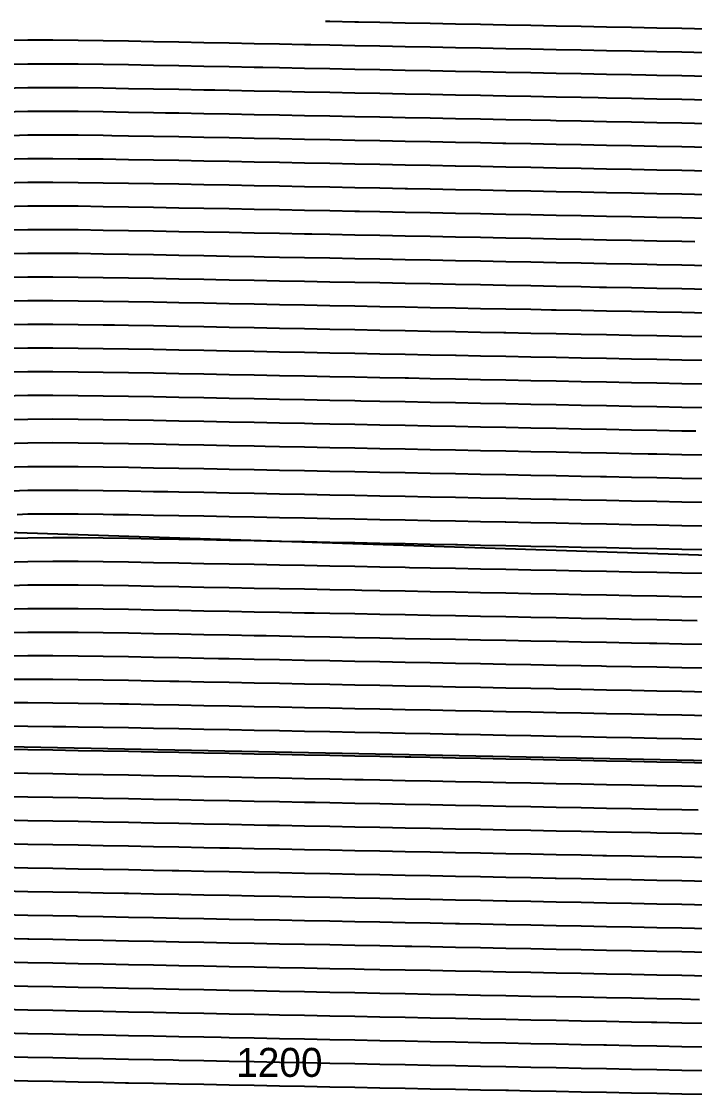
# Model space of a CAD drawing. Header units: metres. Extents: x 2416 to 4584, y 37 to 133.
# Drawn here: x 2573.9 to 2631.9, y 39.5 to 132 of the extents above; entities that cross this region are included whole.
import ezdxf
from ezdxf.enums import TextEntityAlignment as Align

# ---------------------------------------------------------------- set-up
doc = ezdxf.new("R2010")
doc.units = ezdxf.units.M
for name, color, linetype in [('Vs_1000', 7, 'Continuous'), ('Vs_1020', 7, 'Continuous'), ('Vs_1040', 7, 'Continuous'), ('Vs_1060', 7, 'Continuous'), ('Vs_1080', 7, 'Continuous'), ('Vs_1100', 7, 'Continuous'), ('Vs_1120', 7, 'Continuous'), ('Vs_1140', 7, 'Continuous'), ('Vs_1160', 7, 'Continuous'), ('Vs_1180', 7, 'Continuous'), ('Vs_1200', 7, 'Continuous'), ('Vs_1220', 7, 'Continuous'), ('Vs_320', 7, 'Continuous'), ('Vs_340', 7, 'Continuous'), ('Vs_360', 7, 'Continuous'), ('Vs_380', 7, 'Continuous'), ('Vs_400', 7, 'Continuous'), ('Vs_420', 7, 'Continuous'), ('Vs_440', 7, 'Continuous'), ('Vs_460', 7, 'Continuous'), ('Vs_480', 7, 'Continuous'), ('Vs_500', 7, 'Continuous'), ('Vs_520', 7, 'Continuous'), ('Vs_540', 7, 'Continuous'), ('Vs_560', 7, 'Continuous'), ('Vs_580', 7, 'Continuous'), ('Vs_600', 7, 'Continuous'), ('Vs_620', 7, 'Continuous'), ('Vs_640', 7, 'Continuous'), ('Vs_660', 7, 'Continuous'), ('Vs_680', 7, 'Continuous'), ('Vs_700', 7, 'Continuous'), ('Vs_720', 7, 'Continuous'), ('Vs_740', 7, 'Continuous'), ('Vs_760', 7, 'Continuous'), ('Vs_780', 7, 'Continuous'), ('Vs_800', 7, 'Continuous'), ('Vs_820', 7, 'Continuous'), ('Vs_840', 7, 'Continuous'), ('Vs_860', 7, 'Continuous'), ('Vs_880', 7, 'Continuous'), ('Vs_900', 7, 'Continuous'), ('Vs_920', 7, 'Continuous'), ('Vs_940', 7, 'Continuous'), ('Vs_960', 7, 'Continuous'), ('Vs_980', 7, 'Continuous')]:
    doc.layers.add(name, color=color, linetype=linetype)

msp = doc.modelspace()

# ---------------------------------------------------------------- linework, layer by layer
at = {"layer": 'Vs_1000'}
msp.add_lwpolyline([(2632.939, 61.954), (2630.771, 61.997), (2628.603, 62.04), (2628.061, 62.05), (2626.435, 62.082), (2624.266, 62.125), (2622.098, 62.168), (2619.93, 62.211), (2617.762, 62.254), (2615.594, 62.297), (2613.426, 62.34), (2611.258, 62.383), (2609.09, 62.426), (2606.922, 62.469), (2604.754, 62.512), (2602.586, 62.555), (2600.418, 62.598), (2598.25, 62.641), (2596.082, 62.683), (2595.066, 62.704), (2593.914, 62.726), (2591.745, 62.769), (2589.577, 62.812), (2587.409, 62.855), (2585.241, 62.898), (2583.073, 62.94), (2580.905, 62.982), (2578.737, 63.024), (2576.569, 63.065), (2574.401, 63.105), (2572.233, 63.144)], dxfattribs=at)
at = {"layer": 'Vs_1020'}
msp.add_lwpolyline([(2632.939, 59.912), (2630.771, 59.955), (2628.603, 59.998), (2626.435, 60.041), (2624.266, 60.084), (2623.949, 60.09), (2622.098, 60.127), (2619.93, 60.17), (2617.762, 60.213), (2615.594, 60.256), (2613.426, 60.299), (2611.258, 60.342), (2609.09, 60.385), (2606.922, 60.428), (2604.754, 60.471), (2602.586, 60.513), (2600.418, 60.556), (2598.25, 60.599), (2596.082, 60.642), (2593.914, 60.685), (2591.745, 60.728), (2590.952, 60.744), (2589.577, 60.771), (2587.409, 60.814), (2585.241, 60.856), (2583.073, 60.899), (2580.905, 60.942), (2578.737, 60.984), (2576.569, 61.026), (2574.401, 61.067), (2572.233, 61.107)], dxfattribs=at)
at = {"layer": 'Vs_1040'}
msp.add_lwpolyline([(2632.939, 57.871), (2630.771, 57.914), (2628.603, 57.957), (2626.435, 58), (2624.266, 58.043), (2622.098, 58.086), (2619.93, 58.129), (2619.837, 58.131), (2617.762, 58.172), (2615.594, 58.215), (2613.426, 58.258), (2611.258, 58.301), (2609.09, 58.343), (2606.922, 58.386), (2604.754, 58.429), (2602.586, 58.472), (2600.418, 58.515), (2598.25, 58.558), (2596.082, 58.601), (2593.914, 58.644), (2591.745, 58.687), (2589.577, 58.73), (2587.409, 58.773), (2586.835, 58.784), (2585.241, 58.815), (2583.073, 58.858), (2580.905, 58.901), (2578.737, 58.943), (2576.569, 58.986), (2574.401, 59.028), (2572.233, 59.069)], dxfattribs=at)
at = {"layer": 'Vs_1060'}
msp.add_lwpolyline([(2632.939, 55.83), (2630.771, 55.873), (2628.603, 55.916), (2626.435, 55.959), (2624.266, 56.002), (2622.098, 56.045), (2619.93, 56.088), (2617.762, 56.131), (2615.725, 56.171), (2615.594, 56.173), (2613.426, 56.216), (2611.258, 56.259), (2609.09, 56.302), (2606.922, 56.345), (2604.754, 56.388), (2602.586, 56.431), (2600.418, 56.474), (2598.25, 56.517), (2596.082, 56.56), (2593.914, 56.603), (2591.745, 56.646), (2589.577, 56.689), (2587.409, 56.731), (2585.241, 56.774), (2583.073, 56.817), (2582.717, 56.824), (2580.905, 56.86), (2578.737, 56.903), (2576.569, 56.945), (2574.401, 56.987), (2572.233, 57.03)], dxfattribs=at)
at = {"layer": 'Vs_1080'}
msp.add_lwpolyline([(2632.939, 53.789), (2630.771, 53.832), (2628.603, 53.875), (2626.435, 53.918), (2624.266, 53.961), (2622.098, 54.003), (2619.93, 54.046), (2617.762, 54.089), (2615.594, 54.132), (2613.426, 54.175), (2611.614, 54.211), (2611.258, 54.218), (2609.09, 54.261), (2606.922, 54.304), (2604.754, 54.347), (2602.586, 54.39), (2600.418, 54.433), (2598.25, 54.476), (2596.082, 54.519), (2593.914, 54.562), (2591.745, 54.604), (2589.577, 54.647), (2587.409, 54.69), (2585.241, 54.733), (2583.073, 54.776), (2580.905, 54.819), (2578.737, 54.862), (2578.598, 54.864), (2576.569, 54.904), (2574.401, 54.947), (2572.233, 54.989)], dxfattribs=at)
at = {"layer": 'Vs_1100'}
msp.add_lwpolyline([(2632.939, 51.748), (2630.771, 51.791), (2628.603, 51.833), (2626.435, 51.876), (2624.266, 51.919), (2622.098, 51.962), (2619.93, 52.005), (2617.762, 52.048), (2615.594, 52.091), (2613.426, 52.134), (2611.258, 52.177), (2609.09, 52.22), (2607.502, 52.251), (2606.922, 52.263), (2604.754, 52.306), (2602.586, 52.349), (2600.418, 52.392), (2598.25, 52.434), (2596.082, 52.477), (2593.914, 52.52), (2591.745, 52.563), (2589.577, 52.606), (2587.409, 52.649), (2585.241, 52.692), (2583.073, 52.735), (2580.905, 52.778), (2578.737, 52.821), (2576.569, 52.863), (2574.481, 52.905), (2574.401, 52.906), (2572.233, 52.949)], dxfattribs=at)
at = {"layer": 'Vs_1120'}
msp.add_lwpolyline([(2632.939, 49.706), (2630.771, 49.749), (2628.603, 49.792), (2626.435, 49.835), (2624.266, 49.878), (2622.098, 49.921), (2619.93, 49.964), (2617.762, 50.007), (2615.594, 50.05), (2613.426, 50.093), (2611.258, 50.136), (2609.09, 50.179), (2606.922, 50.222), (2604.754, 50.264), (2603.39, 50.291), (2602.586, 50.307), (2600.418, 50.35), (2598.25, 50.393), (2596.082, 50.436), (2593.914, 50.479), (2591.745, 50.522), (2589.577, 50.565), (2587.409, 50.608), (2585.241, 50.651), (2583.073, 50.694), (2580.905, 50.737), (2578.737, 50.779), (2576.569, 50.822), (2574.401, 50.865), (2572.233, 50.908)], dxfattribs=at)
at = {"layer": 'Vs_1140'}
msp.add_lwpolyline([(2632.271, 47.678), (2630.771, 47.708), (2628.603, 47.751), (2626.435, 47.794), (2624.266, 47.837), (2622.098, 47.88), (2619.93, 47.923), (2617.762, 47.966), (2615.594, 48.009), (2613.426, 48.052), (2611.258, 48.094), (2609.09, 48.137), (2606.922, 48.18), (2604.754, 48.223), (2602.586, 48.266), (2600.418, 48.309), (2599.278, 48.332), (2598.25, 48.352), (2596.082, 48.395), (2593.914, 48.438), (2591.745, 48.481), (2589.577, 48.524), (2587.409, 48.567), (2585.241, 48.61), (2583.073, 48.652), (2580.905, 48.695), (2578.737, 48.738), (2576.569, 48.781), (2574.401, 48.824), (2572.233, 48.867)], dxfattribs=at)
at = {"layer": 'Vs_1160'}
msp.add_lwpolyline([(2632.939, 45.624), (2630.771, 45.667), (2628.603, 45.71), (2628.159, 45.719), (2626.435, 45.753), (2624.266, 45.796), (2622.098, 45.839), (2619.93, 45.882), (2617.762, 45.924), (2615.594, 45.967), (2613.426, 46.01), (2611.258, 46.053), (2609.09, 46.096), (2606.922, 46.139), (2604.754, 46.182), (2602.586, 46.225), (2600.418, 46.268), (2598.25, 46.311), (2596.082, 46.354), (2595.166, 46.372), (2593.914, 46.397), (2591.745, 46.44), (2589.577, 46.483), (2587.409, 46.525), (2585.241, 46.568), (2583.073, 46.611), (2580.905, 46.654), (2578.737, 46.697), (2576.569, 46.74), (2574.401, 46.783), (2572.233, 46.826)], dxfattribs=at)
at = {"layer": 'Vs_1180'}
msp.add_lwpolyline([(2632.939, 43.583), (2630.771, 43.626), (2628.603, 43.669), (2626.435, 43.712), (2624.266, 43.754), (2624.047, 43.759), (2622.098, 43.797), (2619.93, 43.84), (2617.762, 43.883), (2615.594, 43.926), (2613.426, 43.969), (2611.258, 44.012), (2609.09, 44.055), (2606.922, 44.098), (2604.754, 44.141), (2602.586, 44.184), (2600.418, 44.227), (2598.25, 44.27), (2596.082, 44.313), (2593.914, 44.355), (2591.745, 44.398), (2591.054, 44.412), (2589.577, 44.441), (2587.409, 44.484), (2585.241, 44.527), (2583.073, 44.57), (2580.905, 44.613), (2578.737, 44.656), (2576.569, 44.699), (2574.401, 44.742), (2572.233, 44.785)], dxfattribs=at)
at = {"layer": 'Vs_1200'}
msp.add_lwpolyline([(2632.939, 41.542), (2630.771, 41.584), (2628.603, 41.627), (2626.435, 41.67), (2624.266, 41.713), (2622.098, 41.756), (2619.935, 41.799), (2619.93, 41.799), (2617.762, 41.842), (2615.594, 41.885), (2613.426, 41.928), (2611.258, 41.971), (2609.09, 42.014), (2606.922, 42.057), (2604.754, 42.1), (2602.586, 42.143), (2600.418, 42.185), (2598.25, 42.228), (2596.082, 42.271), (2593.914, 42.314), (2591.745, 42.357), (2589.577, 42.4), (2587.409, 42.443), (2586.942, 42.452), (2585.241, 42.486), (2583.073, 42.529), (2580.905, 42.572), (2578.737, 42.615), (2576.569, 42.658), (2574.401, 42.701), (2572.233, 42.743)], dxfattribs=at)
at = {"layer": 'Vs_1220'}
msp.add_lwpolyline([(2632.939, 39.5), (2630.771, 39.543), (2628.603, 39.586), (2626.435, 39.629), (2624.266, 39.672), (2622.098, 39.715), (2619.93, 39.758), (2617.762, 39.801), (2615.823, 39.839), (2615.594, 39.844), (2613.426, 39.887), (2611.258, 39.93), (2609.09, 39.973), (2606.922, 40.015), (2604.754, 40.058), (2602.586, 40.101), (2600.418, 40.144), (2598.25, 40.187), (2596.082, 40.23), (2593.914, 40.273), (2591.745, 40.316), (2589.577, 40.359), (2587.409, 40.402), (2585.241, 40.445), (2583.073, 40.488), (2582.83, 40.492), (2580.905, 40.531), (2578.737, 40.573), (2576.569, 40.616), (2574.401, 40.659), (2572.233, 40.702)], dxfattribs=at)
at = {"layer": 'Vs_320'}
msp.add_lwpolyline([(2632.939, 131.355), (2630.771, 131.398), (2628.603, 131.441), (2626.435, 131.484), (2624.266, 131.527), (2622.098, 131.57), (2619.93, 131.613), (2617.762, 131.656), (2615.594, 131.698), (2613.426, 131.741), (2611.258, 131.784), (2609.09, 131.827), (2606.922, 131.87), (2604.754, 131.913), (2602.901, 131.95), (2602.586, 131.956), (2600.418, 131.999), (2600.059, 132.006)], dxfattribs=at)
at = {"layer": 'Vs_340'}
msp.add_lwpolyline([(2632.939, 129.314), (2631.782, 129.337), (2630.771, 129.357), (2628.603, 129.4), (2626.435, 129.443), (2624.266, 129.486), (2622.098, 129.528), (2619.93, 129.571), (2617.762, 129.614), (2615.594, 129.657), (2613.426, 129.7), (2611.258, 129.743), (2609.09, 129.786), (2606.922, 129.829), (2604.754, 129.872), (2602.586, 129.915), (2600.418, 129.958), (2598.787, 129.99), (2598.25, 130.001), (2596.082, 130.043), (2593.914, 130.086), (2591.745, 130.129), (2589.577, 130.171), (2587.409, 130.214), (2585.241, 130.255), (2583.073, 130.295), (2580.905, 130.332), (2578.737, 130.364), (2576.569, 130.386), (2574.401, 130.39), (2572.233, 130.36)], dxfattribs=at)
at = {"layer": 'Vs_360'}
msp.add_lwpolyline([(2632.939, 127.273), (2630.771, 127.316), (2628.603, 127.358), (2627.671, 127.377), (2626.435, 127.401), (2624.266, 127.444), (2622.098, 127.487), (2619.93, 127.53), (2617.762, 127.573), (2615.594, 127.616), (2613.426, 127.659), (2611.258, 127.702), (2609.09, 127.745), (2606.922, 127.788), (2604.754, 127.831), (2602.586, 127.874), (2600.418, 127.916), (2598.25, 127.959), (2596.082, 128.002), (2594.666, 128.03), (2593.914, 128.045), (2591.745, 128.088), (2589.577, 128.13), (2587.409, 128.172), (2585.241, 128.213), (2583.073, 128.253), (2580.905, 128.289), (2578.737, 128.319), (2576.569, 128.338), (2574.401, 128.335), (2572.233, 128.29)], dxfattribs=at)
at = {"layer": 'Vs_380'}
msp.add_lwpolyline([(2632.939, 125.231), (2630.771, 125.274), (2628.603, 125.317), (2626.435, 125.36), (2624.266, 125.403), (2623.559, 125.417), (2622.098, 125.446), (2619.93, 125.489), (2617.762, 125.532), (2615.594, 125.575), (2613.426, 125.618), (2611.258, 125.661), (2609.09, 125.704), (2606.922, 125.746), (2604.754, 125.789), (2602.586, 125.832), (2600.418, 125.875), (2598.25, 125.918), (2596.082, 125.961), (2593.914, 126.004), (2591.745, 126.046), (2590.522, 126.07), (2589.577, 126.089), (2587.409, 126.131), (2585.241, 126.172), (2583.073, 126.211), (2580.905, 126.246), (2578.737, 126.275), (2576.569, 126.291), (2574.401, 126.282), (2572.233, 126.227)], dxfattribs=at)
at = {"layer": 'Vs_400'}
msp.add_lwpolyline([(2632.939, 123.19), (2630.771, 123.233), (2628.603, 123.276), (2626.435, 123.319), (2624.266, 123.362), (2622.098, 123.405), (2619.93, 123.448), (2619.447, 123.457), (2617.762, 123.491), (2615.594, 123.534), (2613.426, 123.576), (2611.258, 123.619), (2609.09, 123.662), (2606.922, 123.705), (2604.754, 123.748), (2602.586, 123.791), (2600.418, 123.834), (2598.25, 123.877), (2596.082, 123.92), (2593.914, 123.963), (2591.745, 124.005), (2589.577, 124.048), (2587.409, 124.089), (2586.285, 124.111), (2585.241, 124.13), (2583.073, 124.169), (2580.905, 124.204), (2578.737, 124.232), (2576.569, 124.246), (2574.401, 124.235), (2572.233, 124.173)], dxfattribs=at)
at = {"layer": 'Vs_420'}
msp.add_lwpolyline([(2632.939, 121.149), (2630.771, 121.192), (2628.603, 121.235), (2626.435, 121.278), (2624.266, 121.321), (2622.098, 121.364), (2619.93, 121.406), (2617.762, 121.449), (2615.594, 121.492), (2615.335, 121.497), (2613.426, 121.535), (2611.258, 121.578), (2609.09, 121.621), (2606.922, 121.664), (2604.754, 121.707), (2602.586, 121.75), (2600.418, 121.793), (2598.25, 121.836), (2596.082, 121.879), (2593.914, 121.921), (2591.745, 121.964), (2589.577, 122.006), (2587.409, 122.048), (2585.241, 122.089), (2583.073, 122.128), (2581.638, 122.151), (2580.905, 122.163), (2578.737, 122.19), (2576.569, 122.204), (2574.401, 122.191), (2572.968, 122.151)], dxfattribs=at)
at = {"layer": 'Vs_440'}
msp.add_lwpolyline([(2632.939, 119.108), (2630.771, 119.151), (2628.603, 119.194), (2626.435, 119.236), (2624.266, 119.279), (2622.098, 119.322), (2619.93, 119.365), (2617.762, 119.408), (2615.594, 119.451), (2613.426, 119.494), (2611.258, 119.537), (2611.223, 119.538), (2609.09, 119.58), (2606.922, 119.623), (2604.754, 119.666), (2602.586, 119.709), (2600.418, 119.752), (2598.25, 119.794), (2596.082, 119.837), (2593.914, 119.88), (2591.745, 119.923), (2589.577, 119.965), (2587.409, 120.007), (2585.241, 120.048), (2583.073, 120.086), (2580.905, 120.121), (2578.737, 120.149), (2576.569, 120.163), (2574.401, 120.152), (2572.233, 120.094)], dxfattribs=at)
at = {"layer": 'Vs_460'}
msp.add_lwpolyline([(2632.939, 117.066), (2630.771, 117.109), (2628.603, 117.152), (2626.435, 117.195), (2624.266, 117.238), (2622.098, 117.281), (2619.93, 117.324), (2617.762, 117.367), (2615.594, 117.41), (2613.426, 117.453), (2611.258, 117.496), (2609.09, 117.539), (2607.111, 117.578), (2606.922, 117.582), (2604.754, 117.625), (2602.586, 117.667), (2600.418, 117.71), (2598.25, 117.753), (2596.082, 117.796), (2593.914, 117.839), (2591.745, 117.881), (2589.577, 117.924), (2587.409, 117.966), (2585.241, 118.006), (2583.073, 118.045), (2580.905, 118.08), (2578.737, 118.109), (2576.569, 118.124), (2574.401, 118.115), (2572.233, 118.063)], dxfattribs=at)
at = {"layer": 'Vs_480'}
msp.add_lwpolyline([(2632.939, 115.025), (2630.771, 115.068), (2628.603, 115.111), (2626.435, 115.154), (2624.266, 115.197), (2622.098, 115.24), (2619.93, 115.283), (2617.762, 115.326), (2615.594, 115.369), (2613.426, 115.412), (2611.258, 115.455), (2609.09, 115.497), (2606.922, 115.54), (2604.754, 115.583), (2602.998, 115.618), (2602.586, 115.626), (2600.418, 115.669), (2598.25, 115.712), (2596.082, 115.755), (2593.914, 115.798), (2591.745, 115.84), (2589.577, 115.883), (2587.409, 115.924), (2585.241, 115.965), (2583.073, 116.004), (2580.905, 116.04), (2578.737, 116.069), (2576.569, 116.085), (2574.401, 116.08), (2572.233, 116.034)], dxfattribs=at)
at = {"layer": 'Vs_500'}
msp.add_lwpolyline([(2631.88, 113.005), (2630.771, 113.027), (2628.603, 113.07), (2626.435, 113.113), (2624.266, 113.156), (2622.098, 113.199), (2619.93, 113.242), (2617.762, 113.285), (2615.594, 113.327), (2613.426, 113.37), (2611.258, 113.413), (2609.09, 113.456), (2606.922, 113.499), (2604.754, 113.542), (2602.586, 113.585), (2600.418, 113.628), (2598.883, 113.658), (2598.25, 113.671), (2596.082, 113.714), (2593.914, 113.756), (2591.745, 113.799), (2589.577, 113.841), (2587.409, 113.883), (2585.241, 113.924), (2583.073, 113.963), (2580.905, 113.999), (2578.737, 114.029), (2576.569, 114.047), (2574.401, 114.044), (2572.233, 114.005)], dxfattribs=at)
at = {"layer": 'Vs_520'}
msp.add_lwpolyline([(2632.939, 110.943), (2630.771, 110.986), (2628.603, 111.029), (2627.768, 111.045), (2626.435, 111.072), (2624.266, 111.115), (2622.098, 111.157), (2619.93, 111.2), (2617.762, 111.243), (2615.594, 111.286), (2613.426, 111.329), (2611.258, 111.372), (2609.09, 111.415), (2606.922, 111.458), (2604.754, 111.501), (2602.586, 111.544), (2600.418, 111.587), (2598.25, 111.63), (2596.082, 111.672), (2594.762, 111.698), (2593.914, 111.715), (2591.745, 111.758), (2589.577, 111.8), (2587.409, 111.842), (2585.241, 111.883), (2583.073, 111.922), (2580.905, 111.958), (2578.737, 111.989), (2576.569, 112.008), (2574.401, 112.008), (2572.233, 111.974)], dxfattribs=at)
at = {"layer": 'Vs_540'}
msp.add_lwpolyline([(2632.939, 108.902), (2630.771, 108.945), (2628.603, 108.987), (2626.435, 109.03), (2624.266, 109.073), (2623.656, 109.085), (2622.098, 109.116), (2619.93, 109.159), (2617.762, 109.202), (2615.594, 109.245), (2613.426, 109.288), (2611.258, 109.331), (2609.09, 109.374), (2606.922, 109.417), (2604.754, 109.46), (2602.586, 109.503), (2600.418, 109.546), (2598.25, 109.588), (2596.082, 109.631), (2593.914, 109.674), (2591.745, 109.717), (2590.619, 109.739), (2589.577, 109.759), (2587.409, 109.801), (2585.241, 109.842), (2583.073, 109.881), (2580.905, 109.918), (2578.737, 109.948), (2576.569, 109.969), (2574.401, 109.971), (2572.233, 109.941)], dxfattribs=at)
at = {"layer": 'Vs_560'}
msp.add_lwpolyline([(2632.939, 106.86), (2630.771, 106.903), (2628.603, 106.946), (2626.435, 106.989), (2624.266, 107.032), (2622.098, 107.075), (2619.93, 107.118), (2619.544, 107.126), (2617.762, 107.161), (2615.594, 107.204), (2613.426, 107.247), (2611.258, 107.29), (2609.09, 107.333), (2606.922, 107.376), (2604.754, 107.418), (2602.586, 107.461), (2600.418, 107.504), (2598.25, 107.547), (2596.082, 107.59), (2593.914, 107.633), (2591.745, 107.675), (2589.577, 107.718), (2587.409, 107.76), (2586.399, 107.779), (2585.241, 107.801), (2583.073, 107.84), (2580.905, 107.877), (2578.737, 107.908), (2576.569, 107.929), (2574.401, 107.932), (2572.233, 107.904)], dxfattribs=at)
at = {"layer": 'Vs_580'}
msp.add_lwpolyline([(2632.939, 104.819), (2630.771, 104.862), (2628.603, 104.905), (2626.435, 104.948), (2624.266, 104.991), (2622.098, 105.034), (2619.93, 105.077), (2617.762, 105.12), (2615.594, 105.163), (2615.433, 105.166), (2613.426, 105.206), (2611.258, 105.248), (2609.09, 105.291), (2606.922, 105.334), (2604.754, 105.377), (2602.586, 105.42), (2600.418, 105.463), (2598.25, 105.506), (2596.082, 105.549), (2593.914, 105.592), (2591.745, 105.634), (2589.577, 105.677), (2587.409, 105.719), (2585.241, 105.76), (2583.073, 105.799), (2581.876, 105.819), (2580.905, 105.835), (2578.737, 105.866), (2576.569, 105.887), (2574.401, 105.89), (2572.233, 105.862)], dxfattribs=at)
at = {"layer": 'Vs_600'}
msp.add_lwpolyline([(2632.939, 102.778), (2630.771, 102.821), (2628.603, 102.864), (2626.435, 102.907), (2624.266, 102.95), (2622.098, 102.993), (2619.93, 103.036), (2617.762, 103.078), (2615.594, 103.121), (2613.426, 103.164), (2611.321, 103.206), (2611.258, 103.207), (2609.09, 103.25), (2606.922, 103.293), (2604.754, 103.336), (2602.586, 103.379), (2600.418, 103.422), (2598.25, 103.465), (2596.082, 103.508), (2593.914, 103.55), (2591.745, 103.593), (2589.577, 103.635), (2587.409, 103.677), (2585.241, 103.718), (2583.073, 103.758), (2580.905, 103.794), (2578.737, 103.825), (2576.569, 103.845), (2574.401, 103.847), (2572.233, 103.816)], dxfattribs=at)
at = {"layer": 'Vs_620'}
msp.add_lwpolyline([(2632.939, 100.737), (2630.771, 100.78), (2628.603, 100.823), (2626.435, 100.866), (2624.266, 100.908), (2622.098, 100.951), (2619.93, 100.994), (2617.762, 101.037), (2615.594, 101.08), (2613.426, 101.123), (2611.258, 101.166), (2609.09, 101.209), (2607.208, 101.246), (2606.922, 101.252), (2604.754, 101.295), (2602.586, 101.338), (2600.418, 101.381), (2598.25, 101.424), (2596.082, 101.466), (2593.914, 101.509), (2591.745, 101.552), (2589.577, 101.594), (2587.409, 101.636), (2585.241, 101.677), (2583.073, 101.716), (2580.905, 101.752), (2578.737, 101.782), (2576.569, 101.802), (2574.401, 101.802), (2572.233, 101.767)], dxfattribs=at)
at = {"layer": 'Vs_640'}
msp.add_lwpolyline([(2632.939, 98.696), (2630.771, 98.738), (2628.603, 98.781), (2626.435, 98.824), (2624.266, 98.867), (2622.098, 98.91), (2619.93, 98.953), (2617.762, 98.996), (2615.594, 99.039), (2613.426, 99.082), (2611.258, 99.125), (2609.09, 99.168), (2606.922, 99.211), (2604.754, 99.254), (2603.096, 99.286), (2602.586, 99.297), (2600.418, 99.339), (2598.25, 99.382), (2596.082, 99.425), (2593.914, 99.468), (2591.745, 99.511), (2589.577, 99.553), (2587.409, 99.595), (2585.241, 99.636), (2583.073, 99.675), (2580.905, 99.71), (2578.737, 99.74), (2576.569, 99.758), (2574.401, 99.755), (2572.233, 99.715)], dxfattribs=at)
at = {"layer": 'Vs_660'}
msp.add_lwpolyline([(2631.978, 96.673), (2630.771, 96.697), (2628.603, 96.74), (2626.435, 96.783), (2624.266, 96.826), (2622.098, 96.869), (2619.93, 96.912), (2617.762, 96.955), (2615.594, 96.998), (2613.426, 97.041), (2611.258, 97.084), (2609.09, 97.127), (2606.922, 97.169), (2604.754, 97.212), (2602.586, 97.255), (2600.418, 97.298), (2598.981, 97.327), (2598.25, 97.341), (2596.082, 97.384), (2593.914, 97.427), (2591.745, 97.469), (2589.577, 97.512), (2587.409, 97.553), (2585.241, 97.594), (2583.073, 97.633), (2580.905, 97.668), (2578.737, 97.697), (2576.569, 97.713), (2574.401, 97.707), (2572.233, 97.66)], dxfattribs=at)
at = {"layer": 'Vs_680'}
msp.add_lwpolyline([(2632.939, 94.613), (2630.771, 94.656), (2628.603, 94.699), (2627.866, 94.714), (2626.435, 94.742), (2624.266, 94.785), (2622.098, 94.828), (2619.93, 94.871), (2617.762, 94.914), (2615.594, 94.957), (2613.426, 94.999), (2611.258, 95.042), (2609.09, 95.085), (2606.922, 95.128), (2604.754, 95.171), (2602.586, 95.214), (2600.418, 95.257), (2598.25, 95.3), (2596.082, 95.343), (2594.859, 95.367), (2593.914, 95.385), (2591.745, 95.428), (2589.577, 95.47), (2587.409, 95.512), (2585.241, 95.553), (2583.073, 95.591), (2580.905, 95.626), (2578.737, 95.654), (2576.569, 95.669), (2574.401, 95.659), (2572.233, 95.605)], dxfattribs=at)
at = {"layer": 'Vs_700'}
msp.add_lwpolyline([(2632.939, 92.572), (2630.771, 92.615), (2628.603, 92.658), (2626.435, 92.701), (2624.266, 92.744), (2623.754, 92.754), (2622.098, 92.787), (2619.93, 92.829), (2617.762, 92.872), (2615.594, 92.915), (2613.426, 92.958), (2611.258, 93.001), (2609.09, 93.044), (2606.922, 93.087), (2604.754, 93.13), (2602.586, 93.173), (2600.418, 93.216), (2598.25, 93.259), (2596.082, 93.301), (2593.914, 93.344), (2591.745, 93.387), (2590.71, 93.407), (2589.577, 93.429), (2587.409, 93.471), (2585.241, 93.511), (2583.073, 93.55), (2580.905, 93.584), (2578.737, 93.611), (2576.569, 93.624), (2574.401, 93.611), (2572.233, 93.55)], dxfattribs=at)
at = {"layer": 'Vs_720'}
msp.add_lwpolyline([(2632.939, 90.531), (2630.771, 90.574), (2628.603, 90.617), (2626.435, 90.659), (2624.266, 90.702), (2622.098, 90.745), (2619.93, 90.788), (2619.642, 90.794), (2617.762, 90.831), (2615.594, 90.874), (2613.426, 90.917), (2611.258, 90.96), (2609.09, 91.003), (2606.922, 91.046), (2604.754, 91.089), (2602.586, 91.132), (2600.418, 91.175), (2598.25, 91.217), (2596.082, 91.26), (2593.914, 91.303), (2591.745, 91.346), (2589.577, 91.388), (2587.409, 91.43), (2586.46, 91.447), (2585.241, 91.47), (2583.073, 91.508), (2580.905, 91.542), (2578.737, 91.568), (2576.569, 91.58), (2574.401, 91.564), (2572.233, 91.497)], dxfattribs=at)
at = {"layer": 'Vs_740'}
msp.add_lwpolyline([(2632.939, 88.489), (2630.771, 88.532), (2628.603, 88.575), (2626.435, 88.618), (2624.266, 88.661), (2622.098, 88.704), (2619.93, 88.747), (2617.762, 88.79), (2615.594, 88.833), (2615.53, 88.834), (2613.426, 88.876), (2611.258, 88.919), (2609.09, 88.962), (2606.922, 89.005), (2604.754, 89.048), (2602.586, 89.09), (2600.418, 89.133), (2598.25, 89.176), (2596.082, 89.219), (2593.914, 89.262), (2591.745, 89.304), (2589.577, 89.347), (2587.409, 89.388), (2585.241, 89.429), (2583.073, 89.467), (2581.752, 89.487), (2580.905, 89.501), (2578.737, 89.526), (2576.569, 89.536), (2574.401, 89.518), (2573.488, 89.487)], dxfattribs=at)
at = {"layer": 'Vs_760'}
msp.add_lwpolyline([(2632.939, 86.448), (2630.771, 86.491), (2628.603, 86.534), (2626.435, 86.577), (2624.266, 86.62), (2622.098, 86.663), (2619.93, 86.706), (2617.762, 86.749), (2615.594, 86.792), (2613.426, 86.835), (2611.418, 86.874), (2611.258, 86.878), (2609.09, 86.92), (2606.922, 86.963), (2604.754, 87.006), (2602.586, 87.049), (2600.418, 87.092), (2598.25, 87.135), (2596.082, 87.178), (2593.914, 87.221), (2591.745, 87.263), (2589.577, 87.305), (2587.409, 87.347), (2585.241, 87.387), (2583.073, 87.426), (2580.905, 87.459), (2578.737, 87.485), (2576.569, 87.494), (2574.401, 87.474), (2572.233, 87.399)], dxfattribs=at)
at = {"layer": 'Vs_780'}
msp.add_lwpolyline([(2632.939, 84.407), (2630.771, 84.45), (2628.603, 84.493), (2626.435, 84.536), (2624.266, 84.579), (2622.098, 84.622), (2619.93, 84.665), (2617.762, 84.708), (2615.594, 84.75), (2613.426, 84.793), (2611.258, 84.836), (2609.09, 84.879), (2607.306, 84.915), (2606.922, 84.922), (2604.754, 84.965), (2602.586, 85.008), (2600.418, 85.051), (2598.25, 85.094), (2596.082, 85.137), (2593.914, 85.179), (2591.745, 85.222), (2589.577, 85.264), (2587.409, 85.306), (2585.241, 85.346), (2583.073, 85.385), (2580.905, 85.419), (2578.737, 85.444), (2576.569, 85.454), (2574.401, 85.434), (2572.233, 85.359)], dxfattribs=at)
at = {"layer": 'Vs_800'}
msp.add_lwpolyline([(2632.939, 82.366), (2630.771, 82.409), (2628.603, 82.452), (2626.435, 82.495), (2624.266, 82.538), (2622.098, 82.58), (2619.93, 82.623), (2617.762, 82.666), (2615.594, 82.709), (2613.426, 82.752), (2611.258, 82.795), (2609.09, 82.838), (2606.922, 82.881), (2604.754, 82.924), (2603.193, 82.955), (2602.586, 82.967), (2600.418, 83.01), (2598.25, 83.053), (2596.082, 83.095), (2593.914, 83.138), (2591.745, 83.181), (2589.577, 83.223), (2587.409, 83.265), (2585.241, 83.305), (2583.073, 83.344), (2580.905, 83.378), (2578.737, 83.404), (2576.569, 83.416), (2574.401, 83.398), (2572.233, 83.328)], dxfattribs=at)
at = {"layer": 'Vs_820'}
for points in [[(2418.3, 93.031), (3070.464, 71.662)], [(2632.075, 80.342), (2630.771, 80.368), (2628.603, 80.41), (2626.435, 80.453), (2624.266, 80.496), (2622.098, 80.539), (2619.93, 80.582), (2617.762, 80.625), (2615.594, 80.668), (2613.426, 80.711), (2611.258, 80.754), (2609.09, 80.797), (2606.922, 80.84), (2604.754, 80.883), (2602.586, 80.926), (2600.418, 80.968), (2599.079, 80.995), (2598.25, 81.011), (2596.082, 81.054), (2593.914, 81.097), (2591.745, 81.14), (2589.577, 81.182), (2587.409, 81.224), (2585.241, 81.265), (2583.073, 81.303), (2580.905, 81.338), (2578.737, 81.366), (2576.569, 81.379), (2574.401, 81.367), (2572.233, 81.305)]]:
    msp.add_lwpolyline(points, dxfattribs=at)
at = {"layer": 'Vs_840'}
msp.add_lwpolyline([(2632.939, 78.283), (2630.771, 78.326), (2628.603, 78.369), (2627.964, 78.382), (2626.435, 78.412), (2624.266, 78.455), (2622.098, 78.498), (2619.93, 78.541), (2617.762, 78.584), (2615.594, 78.627), (2613.426, 78.67), (2611.258, 78.713), (2609.09, 78.756), (2606.922, 78.799), (2604.754, 78.841), (2602.586, 78.884), (2600.418, 78.927), (2598.25, 78.97), (2596.082, 79.013), (2594.959, 79.035), (2593.914, 79.056), (2591.745, 79.098), (2589.577, 79.141), (2587.409, 79.183), (2585.241, 79.224), (2583.073, 79.263), (2580.905, 79.299), (2578.737, 79.328), (2576.569, 79.345), (2574.401, 79.339), (2572.233, 79.291)], dxfattribs=at)
at = {"layer": 'Vs_860'}
msp.add_lwpolyline([(2632.939, 76.242), (2630.771, 76.285), (2628.603, 76.328), (2626.435, 76.371), (2624.266, 76.414), (2623.852, 76.422), (2622.098, 76.457), (2619.93, 76.5), (2617.762, 76.543), (2615.594, 76.586), (2613.426, 76.629), (2611.258, 76.671), (2609.09, 76.714), (2606.922, 76.757), (2604.754, 76.8), (2602.586, 76.843), (2600.418, 76.886), (2598.25, 76.929), (2596.082, 76.972), (2593.914, 77.015), (2591.745, 77.057), (2590.824, 77.075), (2589.577, 77.1), (2587.409, 77.142), (2585.241, 77.183), (2583.073, 77.223), (2580.905, 77.26), (2578.737, 77.291), (2576.569, 77.312), (2574.401, 77.314), (2572.233, 77.282)], dxfattribs=at)
at = {"layer": 'Vs_880'}
msp.add_lwpolyline([(2632.939, 74.201), (2630.771, 74.244), (2628.603, 74.287), (2626.435, 74.33), (2624.266, 74.373), (2622.098, 74.416), (2619.93, 74.459), (2619.74, 74.462), (2617.762, 74.501), (2615.594, 74.544), (2613.426, 74.587), (2611.258, 74.63), (2609.09, 74.673), (2606.922, 74.716), (2604.754, 74.759), (2602.586, 74.802), (2600.418, 74.845), (2598.25, 74.888), (2596.082, 74.931), (2593.914, 74.973), (2591.745, 75.016), (2589.577, 75.059), (2587.409, 75.101), (2586.643, 75.116), (2585.241, 75.142), (2583.073, 75.183), (2580.905, 75.221), (2578.737, 75.254), (2576.569, 75.279), (2574.401, 75.29), (2572.233, 75.275)], dxfattribs=at)
at = {"layer": 'Vs_900'}
msp.add_lwpolyline([(2632.939, 72.16), (2630.771, 72.203), (2628.603, 72.246), (2626.435, 72.289), (2624.266, 72.331), (2622.098, 72.374), (2619.93, 72.417), (2617.762, 72.46), (2615.628, 72.503), (2615.594, 72.503), (2613.426, 72.546), (2611.258, 72.589), (2609.09, 72.632), (2606.922, 72.675), (2604.754, 72.718), (2602.586, 72.761), (2600.418, 72.804), (2598.25, 72.847), (2596.082, 72.889), (2593.914, 72.932), (2591.745, 72.975), (2589.577, 73.018), (2587.409, 73.06), (2585.241, 73.102), (2583.073, 73.143), (2582.335, 73.156), (2580.905, 73.181), (2578.737, 73.217), (2576.569, 73.247), (2574.401, 73.266), (2572.233, 73.267)], dxfattribs=at)
at = {"layer": 'Vs_920'}
msp.add_lwpolyline([(2632.939, 70.119), (2630.771, 70.161), (2628.603, 70.204), (2626.435, 70.247), (2624.266, 70.29), (2622.098, 70.333), (2619.93, 70.376), (2617.762, 70.419), (2615.594, 70.462), (2613.426, 70.505), (2611.516, 70.543), (2611.258, 70.548), (2609.09, 70.591), (2606.922, 70.634), (2604.754, 70.677), (2602.586, 70.72), (2600.418, 70.762), (2598.25, 70.805), (2596.082, 70.848), (2593.914, 70.891), (2591.745, 70.934), (2589.577, 70.977), (2587.409, 71.019), (2585.241, 71.061), (2583.073, 71.102), (2580.905, 71.142), (2578.737, 71.18), (2577.674, 71.196), (2576.569, 71.213), (2574.401, 71.239), (2572.233, 71.253)], dxfattribs=at)
at = {"layer": 'Vs_940'}
for points in [[(2418.3, 72.575), (3381.71, 53.369)], [(2632.939, 68.077), (2630.771, 68.12), (2628.603, 68.163), (2626.435, 68.206), (2624.266, 68.249), (2622.098, 68.292), (2619.93, 68.335), (2617.762, 68.378), (2615.594, 68.421), (2613.426, 68.464), (2611.258, 68.507), (2609.09, 68.55), (2607.404, 68.583), (2606.922, 68.592), (2604.754, 68.635), (2602.586, 68.678), (2600.418, 68.721), (2598.25, 68.764), (2596.082, 68.807), (2593.914, 68.85), (2591.745, 68.893), (2589.577, 68.935), (2587.409, 68.978), (2585.241, 69.02), (2583.073, 69.062), (2580.905, 69.103), (2578.737, 69.142), (2576.569, 69.178), (2574.401, 69.209), (2572.233, 69.234)]]:
    msp.add_lwpolyline(points, dxfattribs=at)
at = {"layer": 'Vs_960'}
msp.add_lwpolyline([(2632.939, 66.036), (2630.771, 66.079), (2628.603, 66.122), (2626.435, 66.165), (2624.266, 66.208), (2622.098, 66.251), (2619.93, 66.294), (2617.762, 66.337), (2615.594, 66.38), (2613.426, 66.422), (2611.258, 66.465), (2609.09, 66.508), (2606.922, 66.551), (2604.754, 66.594), (2603.292, 66.623), (2602.586, 66.637), (2600.418, 66.68), (2598.25, 66.723), (2596.082, 66.766), (2593.914, 66.809), (2591.745, 66.852), (2589.577, 66.894), (2587.409, 66.937), (2585.241, 66.979), (2583.073, 67.021), (2580.905, 67.063), (2578.737, 67.103), (2576.569, 67.142), (2574.401, 67.177), (2572.233, 67.208)], dxfattribs=at)
at = {"layer": 'Vs_980'}
msp.add_lwpolyline([(2632.173, 64.01), (2630.771, 64.038), (2628.603, 64.081), (2626.435, 64.124), (2624.266, 64.167), (2622.098, 64.21), (2619.93, 64.252), (2617.762, 64.295), (2615.594, 64.338), (2613.426, 64.381), (2611.258, 64.424), (2609.09, 64.467), (2606.922, 64.51), (2604.754, 64.553), (2602.586, 64.596), (2600.418, 64.639), (2599.179, 64.663), (2598.25, 64.682), (2596.082, 64.725), (2593.914, 64.768), (2591.745, 64.81), (2589.577, 64.853), (2587.409, 64.896), (2585.241, 64.939), (2583.073, 64.981), (2580.905, 65.023), (2578.737, 65.064), (2576.569, 65.104), (2574.401, 65.142), (2572.233, 65.178)], dxfattribs=at)

# ---------------------------------------------------------------- texts
at = {"layer": 'Vs_1200'}
msp.add_text('1200', height=2.5, dxfattribs=at).set_placement((2596.082, 42.271), align=Align.MIDDLE_CENTER)

doc.saveas('drawing.dxf')
